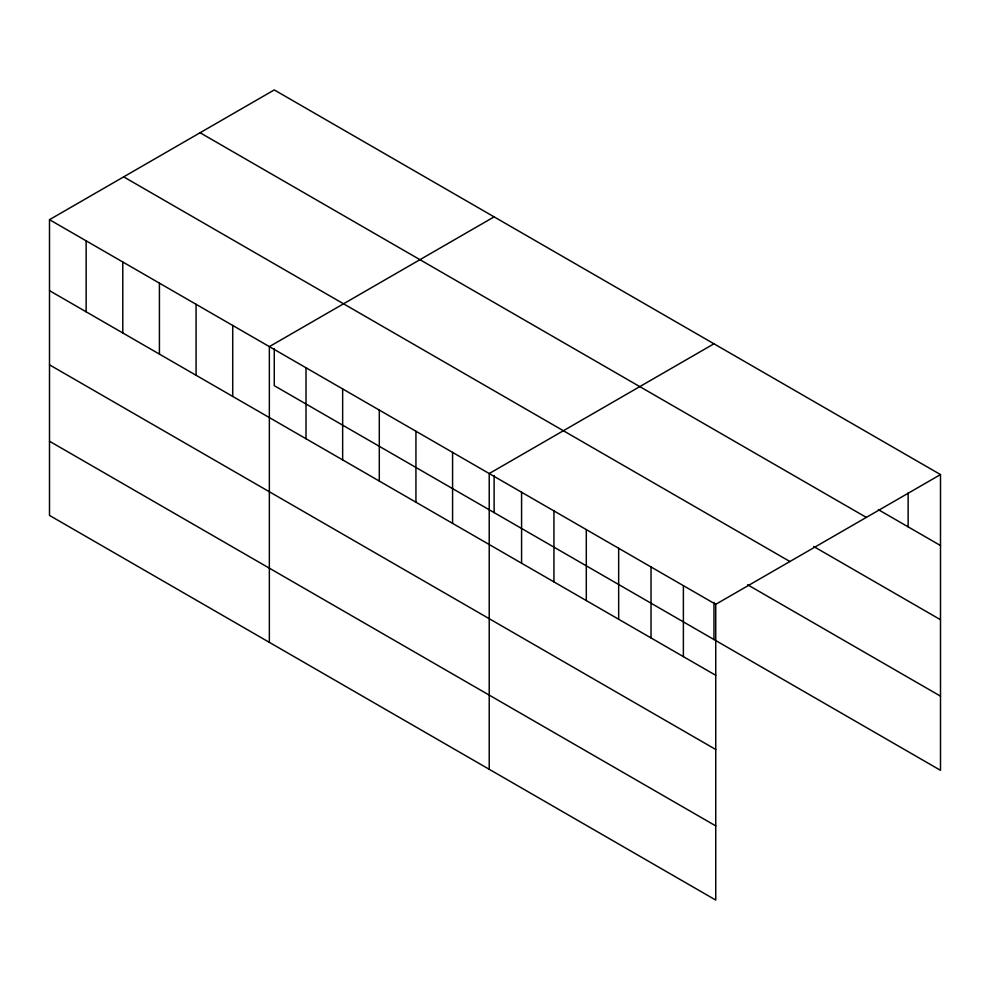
<?xml version="1.0" encoding="UTF-8"?>
<svg xmlns="http://www.w3.org/2000/svg" width="990" height="990" viewBox="0 0 990 990"><rect width="100%" height="100%" fill="white"/><g stroke="black" fill="none" stroke-linecap="round" stroke-linejoin="round"><path stroke-width="1.49" d="M49.5 219.681L715.745 604.333L715.745 900.071L49.5 515.419L49.5 219.681L274.255 89.929L940.5 474.581L940.5 770.319L274.255 385.667L274.255 348.579M494.121 216.86L269.354 346.624L269.354 642.362M713.976 343.79L489.221 473.554L489.221 769.292M715.745 604.333L940.5 474.581M878.365 509.664L940.5 545.539M200.091 132.747L866.324 517.399M813.644 546.48L940.5 619.715M123.676 176.863L789.909 561.516M747.636 584.781L940.5 696.143M49.5 290.652L715.745 675.304M49.5 364.827L715.745 749.48M49.5 441.243L715.745 825.895M908.139 492.921L908.139 526.853M713.976 602.44L713.976 639.528M683.385 585.659L683.385 656.618M651.024 566.973L651.024 637.931M618.663 548.287L618.663 619.257M586.303 529.601L586.303 600.571M553.942 510.927L553.942 581.885M521.582 492.24L521.582 563.199M494.121 475.509L494.121 512.597M452.579 452.405L452.579 523.364M415.936 431.244L415.936 502.202M379.294 410.095L379.294 481.053M342.651 388.934L342.651 459.892M306.009 367.773L306.009 438.743M232.712 325.463L232.712 396.433M196.07 304.314L196.07 375.272M159.427 283.152L159.427 354.111M122.785 262.004L122.785 332.962M86.142 240.842L86.142 311.8"/></g></svg>
